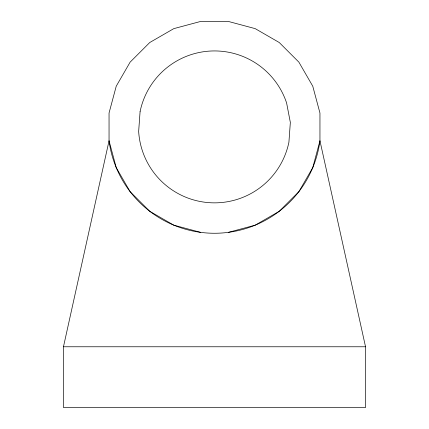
<?xml version="1.0" encoding="UTF-8"?>
<svg xmlns="http://www.w3.org/2000/svg" width="429" height="429" viewBox="0 0 429 429"><rect width="100%" height="100%" fill="white"/><g stroke="black" fill="none" stroke-linecap="round" stroke-linejoin="round"><path stroke-width="0.64" d="M63.465 346.771L109.046 140.787L109.046 113.02L116.232 86.202L130.116 62.151L149.748 42.519L173.799 28.636L200.616 21.45L228.384 21.45L255.201 28.636L279.252 42.519L298.884 62.151L312.768 86.202L319.954 113.02L319.954 140.787L365.535 346.771L365.535 407.55L63.465 407.55L63.465 346.771L365.535 346.771M228.384 232.357L255.201 225.171L279.252 211.288L298.884 191.65L312.768 167.605L319.954 140.787A106.365 106.365 0 0 1 109.046 140.787L116.232 167.605L130.116 191.65L149.748 211.288L173.799 225.171L200.616 232.357M140.085 111.599L138.658 131.381A75.976 75.976 0 0 0 288.915 142.203L290.342 122.421L286.599 102.944A75.976 75.976 0 0 0 140.085 111.599"/></g></svg>
